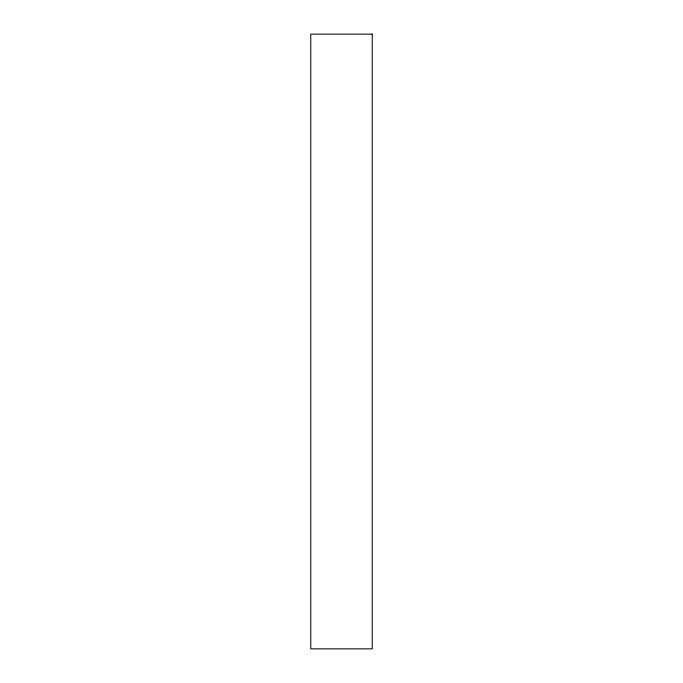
<?xml version="1.0" encoding="UTF-8"?>
<svg xmlns="http://www.w3.org/2000/svg" width="683" height="683" viewBox="0 0 683 683"><rect width="100%" height="100%" fill="white"/><g stroke="black" fill="none" stroke-linecap="round" stroke-linejoin="round"><path stroke-width="1.02" d="M372.235 34.15L310.765 34.15L310.765 648.85L372.235 648.85L372.235 34.15"/></g></svg>
